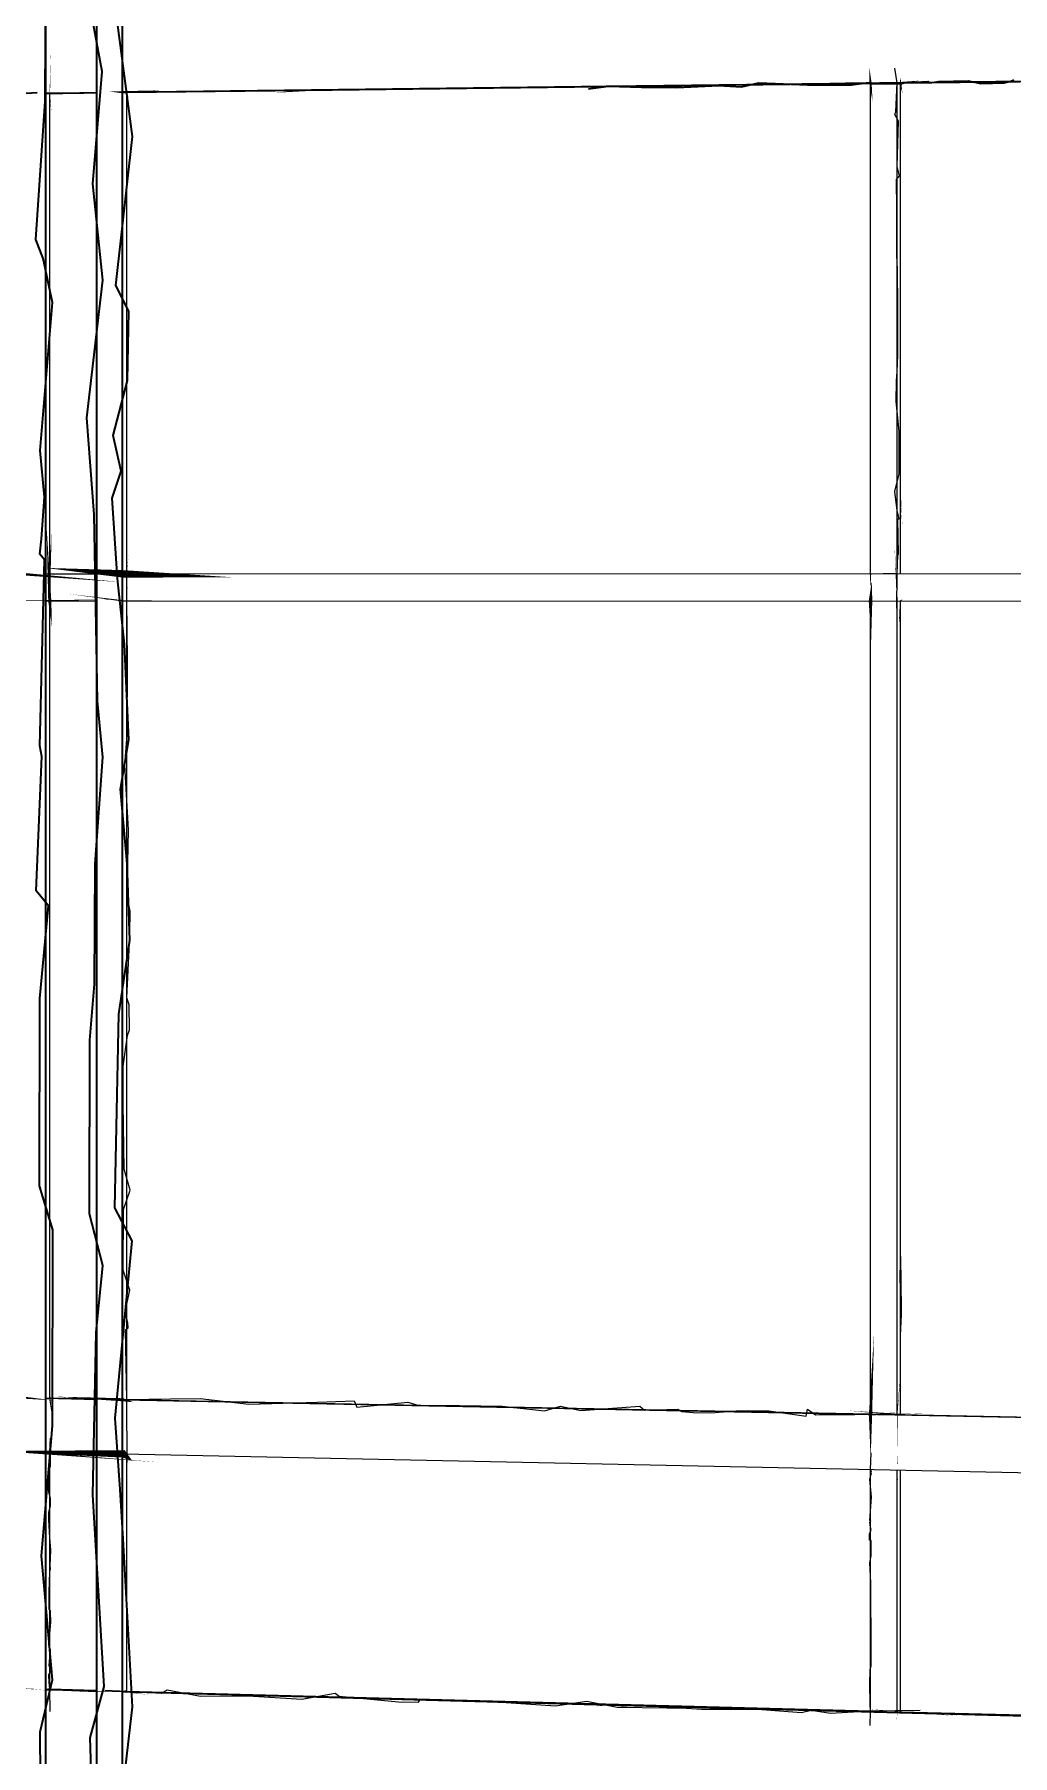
# Model space of a CAD drawing. Header units: inches. Extents: x -877 to 882, y -418 to 410.
# Drawn here: x 281.3 to 372.9, y -204.8 to -43.5 of the extents above; entities that cross this region are included whole.
import ezdxf

# ---------------------------------------------------------------- set-up
doc = ezdxf.new("R2010")
doc.units = ezdxf.units.IN
doc.header["$LTSCALE"] = 0.5
doc.header["$MEASUREMENT"] = 0
doc.layers.get('0').update_dxf_attribs({"lineweight": 18})
for name, color, linetype, lineweight in [('A-Glaz-Curt', 52, 'Continuous', 35), ('A-Glaz-Curt-Unit', 51, 'Continuous', 25), ('A-Wall', 113, 'Continuous', 35)]:
    doc.layers.add(name, color=color, linetype=linetype, lineweight=lineweight)

# ---------------------------------------------------------------- blocks, each defined once
blk = doc.blocks.new('*U12')
at = {"color": 7, "linetype": 'Continuous', "lineweight": -3}
for p, q in [((306.66, -48.73), (359.63, -48.1)), ((362.44, -86.37), (362.44, -48.06)), ((362.44, -48.06), (362.44, -48.06)), ((282.73, -49.02), (283, -49.02)), ((289.94, -48.93), (298.23, -48.83)), ((298.23, -48.83), (306.66, -48.73)), ((362.44, -94.03), (362.44, -86.37)), ((362.44, -160.17), (362.44, -96.61)), ((362.44, -172.88), (362.44, -160.17)), ((362.44, -172.88), (362.44, -172.88)), ((362.44, -196.95), (362.44, -178.08)), ((362.44, -200.73), (362.44, -196.95)), ((286.98, -198.72), (287.15, -198.72))]:
    blk.add_line(p, q, dxfattribs=at)
at = {"layer": 'A-Glaz-Curt', "color": 143, "linetype": 'Continuous', "lineweight": 35}
for p, q in [((282.37, -251.48), (282.37, 350.66)), ((287.15, -251.68), (287.15, 351.23)), ((289.54, -251.78), (289.54, 351.51)), ((282.37, -49), (282.37, -36.87)), ((287.15, -48.94), (287.15, -36.79)), ((289.54, -48.91), (289.54, -36.75)), ((289.54, -48.91), (335.09, -48.35)), ((335.09, -48.35), (381.88, -47.79)), ((282.37, -49), (283.96, -48.98)), ((282.37, -49), (282.73, -49.02)), ((283.96, -48.98), (285.55, -48.96)), ((285.55, -48.96), (287.15, -48.94)), ((287.15, -48.94), (287.15, -48.94)), ((289.54, -48.91), (289.94, -48.93)), ((282.37, -198.65), (282.73, -198.6)), ((282.37, -210.78), (282.37, -198.65)), ((282.37, -198.65), (283.96, -198.69)), ((283.96, -198.69), (285.55, -198.74)), ((285.55, -198.74), (287.15, -198.78)), ((287.15, -210.93), (287.15, -198.78)), ((287.15, -198.78), (287.15, -198.78)), ((289.54, -198.85), (289.94, -198.79)), ((289.54, -211), (289.54, -198.85)), ((289.54, -198.85), (335.09, -200.09)), ((335.09, -200.09), (381.88, -201.33))]:
    blk.add_line(p, q, dxfattribs=at)
at = {"layer": 'A-Glaz-Curt-Unit', "color": 143, "linetype": 'Continuous', "lineweight": 25}
for p, q in [((359.63, -94.03), (359.63, -48.07)), ((362.13, -94.03), (362.13, -48.04)), ((282.37, -96.59), (282.37, -94.06)), ((282.37, -94.06), (287.15, -94.06)), ((287.15, -96.59), (287.15, -94.06)), ((287.15, -94.06), (287.15, -94.06)), ((289.59, -94.06), (429.89, -94)), ((289.59, -96.59), (289.59, -94.06)), ((360.81, -94.03), (362.13, -94.03)), ((362.13, -94.03), (362.13, -94.03)), ((282.37, -96.59), (287.15, -96.59)), ((287.15, -96.59), (287.15, -96.59)), ((289.59, -96.59), (429.89, -96.63)), ((359.63, -172.86), (359.63, -96.61)), ((362.13, -172.91), (362.13, -96.61)), ((282.37, -171.35), (282.73, -171.31)), ((282.37, -176.4), (282.37, -171.35)), ((282.37, -171.35), (287.15, -171.45)), ((287.15, -171.45), (287.15, -171.44)), ((287.15, -176.51), (287.15, -171.45)), ((289.59, -171.49), (289.94, -171.46)), ((289.59, -176.56), (289.59, -171.49)), ((289.59, -171.49), (359.63, -172.86)), ((360.29, -172.88), (429.89, -174.24)), ((362.13, -172.91), (362.44, -172.88)), ((282.37, -176.4), (287.15, -176.51)), ((287.15, -176.51), (287.15, -176.51)), ((289.59, -176.56), (429.89, -179.49)), ((359.63, -200.71), (359.63, -178.02)), ((362.13, -200.78), (362.13, -178.07)), ((359.63, -200.71), (362.13, -200.78)), ((362.13, -200.78), (362.44, -200.73))]:
    blk.add_line(p, q, dxfattribs=at)
at = {"layer": 'A-Glaz-Curt-Unit', "color": 141, "linetype": 'Continuous', "lineweight": 25}
for p, q in [((362.44, -48.06), (429.46, -47.26)), ((282.73, -94.06), (282.73, -49.02)), ((283, -49.02), (285.92, -48.98)), ((289.94, -94.06), (289.94, -48.93)), ((282.73, -171.31), (282.73, -96.59)), ((289.94, -171.46), (289.94, -96.59)), ((282.73, -171.31), (287.15, -171.4)), ((289.94, -171.46), (359.63, -172.82)), ((362.44, -172.88), (429.46, -174.19)), ((282.73, -198.6), (282.73, -176.41)), ((289.94, -198.8), (289.94, -176.57)), ((282.73, -198.6), (286.98, -198.72)), ((289.94, -198.8), (359.63, -200.65)), ((362.44, -200.73), (429.46, -202.51))]:
    blk.add_line(p, q, dxfattribs=at)
blk = doc.blocks.new('New Napkin Sketch')
at = {"layer": 'A-Wall', "color": 143, "linetype": 'Continuous', "lineweight": 35}
for p, q in [((282.37, -49), (282.37, -36.87)), ((287.15, -48.94), (287.15, -36.79)), ((289.54, -48.91), (289.54, -36.75)), ((282.37, -49), (283.96, -48.98)), ((282.37, -49), (282.73, -49.02)), ((283.96, -48.98), (285.55, -48.96)), ((285.55, -48.96), (287.15, -48.94)), ((287.15, -48.94), (287.15, -48.94)), ((289.54, -48.91), (289.94, -48.93)), ((282.37, -198.65), (282.73, -198.6)), ((282.37, -210.78), (282.37, -198.65)), ((282.37, -198.65), (283.96, -198.69)), ((283.96, -198.69), (285.55, -198.74)), ((285.55, -198.74), (287.15, -198.78)), ((287.15, -210.93), (287.15, -198.78)), ((287.15, -198.78), (287.15, -198.78)), ((289.54, -198.85), (289.94, -198.79)), ((289.54, -211), (289.54, -198.85))]:
    blk.add_line(p, q, dxfattribs=at)
at = {"layer": 'A-Wall', "color": 7, "linetype": 'Continuous', "lineweight": -3}
for p, q in [((362.44, -48.06), (362.44, -48.06)), ((282.73, -49.02), (283, -49.02)), ((289.94, -48.93), (298.23, -48.83)), ((298.23, -48.83), (306.66, -48.73)), ((362.44, -94.03), (362.44, -86.37)), ((362.44, -172.88), (362.44, -160.17)), ((362.44, -172.88), (362.44, -172.88)), ((362.44, -196.95), (362.44, -178.08)), ((362.44, -200.73), (362.44, -196.95)), ((286.98, -198.72), (287.15, -198.72))]:
    blk.add_line(p, q, dxfattribs=at)
at = {"layer": 'A-Wall', "color": 141, "linetype": 'Continuous', "lineweight": 25}
for p, q in [((283, -49.02), (285.92, -48.98)), ((282.73, -171.31), (287.15, -171.4)), ((282.73, -198.6), (286.98, -198.72))]:
    blk.add_line(p, q, dxfattribs=at)
at = {"layer": 'A-Wall', "color": 143, "linetype": 'Continuous', "lineweight": 25}
for p, q in [((282.37, -96.59), (282.37, -94.06)), ((282.37, -94.06), (287.15, -94.06)), ((287.15, -96.59), (287.15, -94.06)), ((287.15, -94.06), (287.15, -94.06)), ((289.59, -96.59), (289.59, -94.06)), ((360.81, -94.03), (362.13, -94.03)), ((362.13, -94.03), (362.13, -94.03)), ((282.37, -96.59), (287.15, -96.59)), ((287.15, -96.59), (287.15, -96.59)), ((282.37, -171.35), (282.73, -171.31)), ((282.37, -176.4), (282.37, -171.35)), ((282.37, -171.35), (287.15, -171.45)), ((287.15, -171.45), (287.15, -171.44)), ((287.15, -176.51), (287.15, -171.45)), ((289.59, -171.49), (289.94, -171.46)), ((289.59, -176.56), (289.59, -171.49)), ((362.13, -172.91), (362.44, -172.88)), ((282.37, -176.4), (287.15, -176.51)), ((287.15, -176.51), (287.15, -176.51)), ((359.63, -200.71), (362.13, -200.78)), ((362.13, -200.78), (362.44, -200.73))]:
    blk.add_line(p, q, dxfattribs=at)
at = {"layer": 'A-Wall', "color": 143, "linetype": 'Continuous', "lineweight": 35, "extrusion": (0, 0, -1)}
for points in [[(-286.42, -267.97), (-287.15, -251.68), (-286.96, -244), (-287.95, -236.03), (-286.49, -232.7), (-286.93, -216.04), (-286.52, -203.17), (-287.83, -198.38), (-286.77, -180.39), (-287.09, -165.19), (-287.7, -158.89), (-286.44, -154.05), (-286.48, -137.77), (-286.93, -132.54), (-286.97, -121.26), (-287.7, -111.25), (-287.21, -105.99), (-286.9, -88.49), (-286.2, -79.42), (-287.7, -66.53), (-286.76, -57.49), (-287.63, -46.97), (-286.29, -39.72)], [(-289.74, -206.8), (-290.48, -200.28), (-289.62, -184.52), (-289.31, -179.91), (-288.86, -173.21), (-290.46, -156.59), (-288.81, -153.51), (-289.2, -135.35), (-290.22, -128.41), (-289.98, -121.25), (-289.36, -114.25), (-290.13, -109.62), (-289.72, -100.64), (-289.07, -94.48), (-288.58, -86.97), (-289.42, -84.42), (-288.66, -81.08), (-290.02, -75.93), (-290.13, -69.44), (-288.91, -67.02), (-290.47, -53.06), (-288.7, -39.52)], [(-281.91, -215.46), (-281.82, -202.61), (-282.99, -197.75), (-281.94, -186.13), (-282.98, -173.92), (-283.03, -155.57), (-281.77, -151.43), (-281.79, -133.88), (-282.62, -125.18), (-281.46, -123.79), (-281.99, -111.17), (-281.79, -110.19), (-282.24, -92.76), (-281.79, -92.21), (-281.95, -90.79), (-282.23, -86.86), (-281.84, -82.5), (-282.99, -68.61), (-282.1, -64.51), (-281.43, -62.7), (-282.31, -49.73), (-282.37, -37.53)], [(-333.21, -48.59), (-335.09, -48.35), (-338.17, -48.44), (-341.49, -48.47), (-345.41, -48.28), (-347.53, -48.4), (-349.18, -48.04), (-353.72, -48.21), (-357.84, -48.22), (-359.26, -48.02), (-359.56, -48.04), (-361.1, -48.13), (-365.01, -47.91), (-365.15, -48.03), (-366.02, -47.9), (-368.79, -47.85), (-369.97, -48.08), (-372.14, -48.04), (-372.79, -47.87), (-373.06, -47.73)], [(-279.98, -49.03), (-281.56, -48.94)]]:
    blk.add_lwpolyline(points, dxfattribs=at)
at = {"layer": 'A-Wall', "color": 141, "linetype": 'Continuous', "lineweight": 25, "extrusion": (0, 0, -1)}
for points in [[(-282.8, -97.42, 0, 0.157, 0), (-282.73, -94.06, 0.157, 0, 0), (-282.91, -90.08, 0, 0, 0), (-282.82, -90.06, 0, 0, 0), (-282.91, -86.35, 0, 0, 0), (-282.73, -82.37, 0, 0, 0), (-282.88, -78.79, 0, 0, 0), (-282.94, -76.1, 0, 0, 0), (-282.88, -71.76, 0, 0, 0), (-282.61, -67.48, 0, 0, 0), (-282.89, -66.45, 0, 0, 0), (-282.91, -62.7, 0, 0, 0), (-282.7, -58.73, 0, 0, 0), (-282.81, -56.77, 0, 0, 0), (-282.62, -53.07, 0, 0, 0), (-282.89, -50.89, 0, 0.0499, 0), (-282.73, -49.02, 0.0499, 0, 0), (-282.85, -44.83, 0, 0, 0)], [(-356.82, -48, 0, 0.23, 0), (-362.44, -48.06, 0.23, 0, 0), (-364.22, -47.82, 0, 0, 0), (-369.18, -47.93, 0, 0, 0), (-373.84, -47.71, 0, 0, 0), (-376.47, -48, 0, 0, 0), (-380.18, -48.05, 0, 0, 0), (-383.71, -47.66, 0, 0, 0), (-384.85, -47.71, 0, 0, 0), (-389.73, -47.49, 0, 0, 0), (-389.82, -47.69, 0, 0, 0), (-392.63, -47.75, 0, 0, 0), (-398.84, -47.47, 0, 0, 0), (-400.87, -47.7, 0, 0, 0), (-402.59, -47.39, 0, 0, 0), (-407.6, -47.24, 0, 0, 0), (-411.94, -47.73, 0, 0, 0), (-413.21, -47.39, 0, 0, 0), (-418.39, -47.25, 0, 0, 0), (-418.56, -47.38, 0, 0, 0), (-424.08, -47.05, 0, 0, 0), (-424.75, -47.57, 0, 0.21, 0), (-429.46, -47.26, 0.21, 0, 0), (-429.89, -47.42, 0, 0, 0)], [(-290.04, -95.88, 0, 0.0175, 0), (-289.94, -94.06, 0.0175, 0, 0), (-290.14, -92.01, 0, 0, 0), (-289.74, -88.06, 0, 0, 0), (-289.94, -86.2, 0, 0, 0), (-290.05, -82.98, 0, 0, 0), (-290.05, -79.53, 0, 0, 0), (-289.9, -79.29, 0, 0, 0), (-289.76, -76.54, 0, 0, 0), (-290.02, -72.8, 0, 0, 0), (-289.97, -70.15, 0, 0, 0), (-289.97, -66.5, 0, 0, 0), (-290.06, -64.54, 0, 0, 0), (-289.89, -61.09, 0, 0, 0), (-289.91, -58.13, 0, 0, 0), (-289.92, -54.11, 0, 0, 0), (-289.91, -50.63, 0, 0, 0), (-289.97, -49.66, 0, 0, 0), (-289.82, -49.63, 0, 0, 0), (-290.11, -49.4, 0, 0.0808, 0), (-289.94, -48.93, 0.0808, 0, 0), (-290.05, -48.75, 0, 0, 0)], [(-282.92, -172.89, 0, 0.148, 0), (-282.73, -171.31, 0.148, 0, 0), (-282.72, -170.23, 0, 0, 0), (-282.64, -167.21, 0, 0, 0), (-282.96, -166.08, 0, 0, 0), (-282.53, -165.02, 0, 0, 0), (-282.58, -158.46, 0, 0, 0), (-282.53, -151.94, 0, 0, 0), (-282.56, -149.25, 0, 0, 0), (-282.86, -143.95, 0, 0, 0), (-282.89, -138.3, 0, 0, 0), (-282.7, -132.86, 0, 0, 0), (-283.04, -129.68, 0, 0, 0), (-282.47, -123.35, 0, 0, 0), (-282.96, -116.44, 0, 0, 0), (-282.54, -115.49, 0, 0, 0), (-282.85, -114.59, 0, 0, 0), (-282.41, -107.4, 0, 0, 0), (-282.38, -107.12, 0, 0, 0), (-282.4, -106.99, 0, 0, 0), (-282.7, -102.31, 0, 0, 0), (-282.64, -99.66, 0, 0, 0), (-282.93, -99.01, 0, 0.291, 0), (-282.73, -96.59, 0.291, 0, 0), (-282.42, -89.5, 0, 0, 0)], [(-219.36, -170.18, 0, 0.0358, 0), (-224.65, -170.07, 0.0358, 0, 0), (-226.05, -170.25, 0, 0, 0), (-231.04, -170.1, 0, 0, 0), (-234.16, -170.26, 0, 0, 0), (-236.27, -170.15, 0, 0, 0), (-238.79, -170.29, 0, 0, 0), (-241.25, -170.63, 0, 0, 0), (-244.86, -170.68, 0, 0, 0), (-246.55, -170.62, 0, 0, 0), (-251.18, -170.55, 0, 0, 0), (-253.17, -170.93, 0, 0, 0), (-254.46, -170.55, 0, 0, 0), (-258.96, -171.02, 0, 0, 0), (-260.15, -170.67, 0, 0, 0), (-262.01, -170.69, 0, 0, 0), (-265.85, -171.01, 0, 0, 0), (-270.7, -171.06, 0, 0, 0), (-274.05, -171.12, 0, 0, 0), (-274.7, -171.25, 0, 0, 0), (-275.78, -171.19, 0, 0, 0), (-279.1, -171.48, 0, 0.206, 0), (-279.99, -171.26, 0.206, 0, 0), (-283.09, -171.55, 0, 0, 0)], [(-357.42, -172.5, 0, 0.142, 0), (-362.44, -172.88, 0.142, 0, 0), (-364.72, -172.97, 0, 0, 0), (-366.5, -173.09, 0, 0, 0), (-369.83, -172.98, 0, 0, 0), (-371.44, -173.01, 0, 0, 0), (-371.59, -173.24, 0, 0, 0), (-376.77, -173.03, 0, 0, 0), (-381.28, -173.18, 0, 0, 0), (-384.12, -173.62, 0, 0, 0), (-389.69, -173.2, 0, 0, 0), (-393.58, -173.28, 0, 0, 0), (-399.99, -173.83, 0, 0, 0), (-404.18, -173.81, 0, 0, 0), (-407.55, -174.01, 0, 0, 0), (-410.01, -174.01, 0, 0, 0), (-416.25, -173.76, 0, 0, 0), (-420.27, -174.11, 0, 0, 0), (-420.51, -174.02, 0, 0, 0), (-422.01, -174.19, 0, 0, 0), (-423.45, -173.83, 0, 0, 0), (-428.78, -174.5, 0, 0.0629, 0), (-429.46, -174.19, 0.0629, 0, 0), (-430.83, -173.9, 0, 0, 0)], [(-289.83, -199.16, 0, 0.0286, 0), (-289.94, -198.8, 0.0286, 0, 0), (-290, -196.66, 0, 0, 0), (-289.89, -195.07, 0, 0, 0), (-289.86, -192.85, 0, 0, 0), (-289.85, -190.81, 0, 0, 0), (-289.86, -188.92, 0, 0, 0), (-289.92, -188.36, 0, 0, 0), (-289.99, -188.09, 0, 0, 0), (-289.91, -187.65, 0, 0, 0), (-289.87, -186.68, 0, 0, 0), (-289.89, -186.05, 0, 0, 0), (-290, -184.8, 0, 0, 0), (-289.83, -184.2, 0, 0, 0), (-290.04, -182.17, 0, 0, 0), (-290.04, -181.63, 0, 0, 0), (-290.04, -180.05, 0, 0, 0), (-290, -179.96, 0, 0, 0), (-289.91, -179.16, 0, 0, 0), (-290.01, -179.1, 0, 0, 0), (-290.02, -178.53, 0, 0, 0), (-289.98, -177.51, 0, 0.0669, 0), (-289.94, -176.57, 0.0669, 0, 0), (-289.94, -174.84, 0, 0, 0)], [(-221.5, -196.6, 0, 0.14, 0), (-224.65, -196.91, 0.14, 0, 0), (-228.05, -196.91, 0, 0, 0), (-230.55, -196.84, 0, 0, 0), (-233.05, -197.37, 0, 0, 0), (-236.19, -197.29, 0, 0, 0), (-237.15, -197.37, 0, 0, 0), (-242.61, -197.54, 0, 0, 0), (-247.58, -197.59, 0, 0, 0), (-248.9, -197.52, 0, 0, 0), (-254.15, -197.85, 0, 0, 0), (-259.38, -197.7, 0, 0, 0), (-264.84, -198.22, 0, 0, 0), (-265.87, -198.01, 0, 0, 0), (-268.05, -198.03, 0, 0, 0), (-269.82, -198.06, 0, 0, 0), (-275.2, -198.17, 0, 0, 0), (-278.43, -198.57, 0, 0.0373, 0), (-279.99, -198.52, 0.0373, 0, 0), (-282.84, -198.77, 0, 0, 0)], [(-359.47, -200.5, 0, 0.0637, 0), (-362.44, -200.73, 0.0637, 0, 0), (-368.1, -201.15, 0, 0, 0), (-371.78, -201.23, 0, 0, 0), (-375.11, -200.79, 0, 0, 0), (-376.13, -200.8, 0, 0, 0), (-380.39, -201.32, 0, 0, 0), (-383.98, -201.38, 0, 0, 0), (-390.26, -201.17, 0, 0, 0), (-394.54, -201.29, 0, 0, 0), (-399.82, -201.46, 0, 0, 0), (-403.24, -201.82, 0, 0, 0), (-407.54, -201.89, 0, 0, 0), (-409.69, -202.27, 0, 0, 0), (-412.22, -202.36, 0, 0, 0), (-412.9, -202.26, 0, 0, 0), (-414.15, -202.35, 0, 0, 0), (-419.84, -202.47, 0, 0, 0), (-425.38, -202.62, 0, 0, 0), (-426.64, -202.29, 0, 0.209, 0), (-429.46, -202.51, 0.209, 0, 0), (-432.56, -202.8, 0, 0, 0)]]:
    blk.add_lwpolyline(points, format="xyseb", dxfattribs=at)
at = {"layer": 'A-Wall', "color": 143, "linetype": 'Continuous', "lineweight": 25, "extrusion": (0, 0, -1)}
for points in [[(-359.61, -95.54, 0, 0.136, 0), (-359.63, -94.03, 0.136, 0, 0), (-359.65, -93.83, 0, 0, 0), (-359.48, -93.71, 0, 0, 0), (-359.46, -90.8, 0, 0, 0), (-359.7, -86.45, 0, 0, 0), (-359.4, -83.25, 0, 0, 0), (-359.71, -80.59, 0, 0, 0), (-359.53, -79.52, 0, 0, 0), (-359.63, -78.38, 0, 0, 0), (-359.78, -76.77, 0, 0, 0), (-359.59, -74.42, 0, 0, 0), (-359.84, -74.07, 0, 0, 0), (-359.54, -71.37, 0, 0, 0), (-359.45, -69.36, 0, 0, 0), (-359.62, -67.2, 0, 0, 0), (-359.5, -63.62, 0, 0, 0), (-359.81, -59.54, 0, 0, 0), (-359.7, -56.51, 0, 0, 0), (-359.79, -52.96, 0, 0, 0), (-359.42, -51.58, 0, 0, 0), (-359.82, -49.8, 0, 0.212, 0), (-359.63, -48.07, 0.212, 0, 0), (-359.51, -46.49, 0, 0, 0)], [(-362.2, -178.13, 0, 0.0535, 0), (-362.13, -172.91, 0.0535, 0, 0), (-362.49, -168.28, 0, 0, 0), (-362.12, -162.2, 0, 0, 0), (-362.36, -158.59, 0, 0, 0), (-362.38, -151.16, 0, 0, 0), (-362.32, -147.88, 0, 0, 0), (-362.17, -146.87, 0, 0, 0), (-362.21, -145.13, 0, 0, 0), (-361.82, -139.13, 0, 0, 0), (-362.24, -136.69, 0, 0, 0), (-362.12, -135.68, 0, 0, 0), (-362, -129.71, 0, 0, 0), (-361.84, -124.77, 0, 0, 0), (-361.82, -117.34, 0, 0, 0), (-362.49, -115.48, 0, 0, 0), (-361.94, -113.94, 0, 0, 0), (-361.99, -109.99, 0, 0, 0), (-361.93, -108.59, 0, 0, 0), (-362.23, -107.74, 0, 0, 0), (-361.79, -103.4, 0, 0, 0), (-362.18, -97.85, 0, 0.0992, 0), (-362.13, -96.61, 0.0992, 0, 0), (-361.88, -91.4, 0, 0, 0)], [(-50.03, -95.01, 0, 0.326, 0), (-66.8, -94.15, 0.326, 0, 0), (-73.27, -93.61, 0, 0, 0), (-88.59, -94.04, 0, 0, 0), (-104.41, -93.37, 0, 0, 0), (-104.69, -94.78, 0, 0, 0), (-108.36, -94.5, 0, 0, 0), (-127.45, -94.33, 0, 0, 0), (-139.19, -93.5, 0, 0, 0), (-154.13, -94.78, 0, 0, 0), (-169.32, -93.97, 0, 0, 0), (-182.97, -93.8, 0, 0, 0), (-198.52, -93.89, 0, 0, 0), (-203.87, -94.94, 0, 0, 0), (-221.1, -93.71, 0, 0, 0), (-227.37, -93.32, 0, 0, 0), (-240.24, -93.64, 0, 0, 0), (-248.84, -94.87, 0, 0, 0), (-265.43, -93.77, 0, 0.244, 0), (-279.93, -94.06, 0.244, 0, 0), (-289.6, -94.85, 0, 0, 0)], [(-282.28, -93.5, 0, 0.696, 0), (-289.59, -94.06, 0.696, 0, 0), (-299.98, -94.39, 0, 0, 0), (-302.69, -93.84, 0, 0, 0), (-314.58, -93.37, 0, 0, 0), (-322.78, -93.87, 0, 0, 0), (-335.01, -93.63, 0, 0, 0), (-338.81, -94.73, 0, 0, 0), (-340.3, -93.52, 0, 0, 0), (-353.87, -94.31, 0, 0, 0), (-361.56, -94.56, 0, 0, 0), (-372.58, -94.43, 0, 0, 0), (-379.47, -94.72, 0, 0, 0), (-391.09, -94.06, 0, 0, 0), (-392.3, -94.05, 0, 0, 0), (-399.54, -94.01, 0, 0, 0), (-407.08, -94.68, 0, 0, 0), (-414.83, -94.54, 0, 0, 0), (-415.85, -94.15, 0, 0, 0), (-429.14, -94.52, 0, 0.359, 0), (-429.89, -94, 0.359, 0, 0), (-443.27, -93.32, 0, 0, 0)], [(-359.64, -177.15, 0, 0.305, 0), (-359.63, -172.86, 0.305, 0, 0), (-359.96, -165.27, 0, 0, 0), (-359.7, -163.28, 0, 0, 0), (-359.71, -160.02, 0, 0, 0), (-359.59, -154.37, 0, 0, 0), (-359.34, -152.28, 0, 0, 0), (-359.32, -147.65, 0, 0, 0), (-359.79, -142.44, 0, 0, 0), (-359.95, -139.81, 0, 0, 0), (-359.42, -138.86, 0, 0, 0), (-359.4, -136.15, 0, 0, 0), (-359.7, -135.57, 0, 0, 0), (-359.99, -131.97, 0, 0, 0), (-359.7, -125.75, 0, 0, 0), (-359.65, -123.31, 0, 0, 0), (-359.89, -115.94, 0, 0, 0), (-359.39, -112.49, 0, 0, 0), (-359.63, -105.23, 0, 0, 0), (-359.69, -100.24, 0, 0.334, 0), (-359.63, -96.61, 0.334, 0, 0), (-359.75, -94.74, 0, 0, 0)], [(-160.67, -96.22, 0, 0.08, 0), (-171.16, -96.55, 0.08, 0, 0), (-174.23, -97.06, 0, 0, 0), (-176.18, -96.92, 0, 0, 0), (-182.69, -96.41, 0, 0, 0), (-187.65, -96.2, 0, 0, 0), (-196.5, -96.81, 0, 0, 0), (-207.11, -96.93, 0, 0, 0), (-213.76, -97.07, 0, 0, 0), (-219.43, -97, 0, 0, 0), (-228.51, -96.04, 0, 0, 0), (-235.46, -96.79, 0, 0, 0), (-236.63, -96.13, 0, 0, 0), (-242.3, -96.99, 0, 0, 0), (-243.38, -96.95, 0, 0, 0), (-249.25, -96.45, 0, 0, 0), (-255.24, -96.94, 0, 0, 0), (-264.28, -96.63, 0, 0, 0), (-272.51, -96.38, 0, 0.0788, 0), (-279.93, -96.59, 0.0788, 0, 0), (-290.07, -96.44, 0, 0, 0)], [(-284.5, -95.94, 0, 0.125, 0), (-289.59, -96.59, 0.125, 0, 0), (-301.37, -96.66, 0, 0, 0), (-309.6, -96.29, 0, 0, 0), (-322.28, -96.5, 0, 0, 0), (-329.59, -96.76, 0, 0, 0), (-335.64, -96.79, 0, 0, 0), (-347.54, -96.48, 0, 0, 0), (-349.93, -96.68, 0, 0, 0), (-360.59, -96.88, 0, 0, 0), (-374.2, -96.86, 0, 0, 0)], [(-50.74, -171.63, 0, 0.374, 0), (-66.8, -171.48, 0.374, 0, 0), (-83.59, -171.59, 0, 0, 0), (-87.31, -171.71, 0, 0, 0), (-99.6, -172.2, 0, 0, 0), (-101.72, -172.94, 0, 0, 0), (-112.49, -173.32, 0, 0, 0), (-126.16, -172.96, 0, 0, 0), (-133.61, -172.2, 0, 0, 0), (-140.98, -173.01, 0, 0, 0), (-147.4, -174.18, 0, 0, 0), (-155.5, -172.56, 0, 0, 0), (-156.08, -172.9, 0, 0, 0), (-170.11, -173.4, 0, 0, 0), (-176, -174.85, 0, 0, 0), (-182.52, -173.65, 0, 0, 0), (-197.67, -173.59, 0, 0, 0), (-212.13, -175.14, 0, 0, 0), (-223.98, -174.87, 0, 0, 0), (-242.09, -174.79, 0, 0, 0), (-247.66, -174.71, 0, 0, 0), (-266.54, -176.13, 0, 0.176, 0), (-279.93, -176.35, 0.176, 0, 0), (-293.08, -177.36, 0, 0, 0)], [(-283.36, -171.2, 0, 0.292, 0), (-289.59, -171.49, 0.292, 0, 0), (-290.56, -171.72, 0, 0, 0), (-293.47, -171.35, 0, 0, 0), (-295.57, -171.28, 0, 0, 0), (-298.77, -171.87, 0, 0, 0), (-302.86, -171.99, 0, 0, 0), (-303.58, -171.51, 0, 0, 0), (-306.65, -171.81, 0, 0, 0), (-307.58, -171.8, 0, 0, 0), (-310.84, -171.72, 0, 0, 0), (-314.61, -171.87, 0, 0, 0), (-315.27, -171.97, 0, 0, 0), (-322.05, -171.89, 0, 0, 0), (-328.7, -172.23, 0, 0, 0), (-329.95, -172.04, 0, 0, 0), (-330.99, -172.16, 0, 0, 0), (-331.05, -172.13, 0, 0, 0), (-333.38, -172.54, 0, 0, 0), (-339.81, -172.54, 0, 0, 0), (-344.8, -172.5, 0, 0, 0), (-349, -172.48, 0, 0, 0), (-355.24, -172.96, 0, 0.116, 0), (-359.63, -172.86, 0.116, 0, 0), (-364.65, -172.77, 0, 0, 0)], [(-359.16, -172.96, 0, 0.0976, 0), (-360.29, -172.88, 0.0976, 0, 0), (-362.19, -172.64, 0, 0, 0), (-367.81, -173, 0, 0, 0), (-368.18, -172.96, 0, 0, 0), (-371.62, -173.45, 0, 0, 0), (-378.52, -172.94, 0, 0, 0), (-383.59, -173.53, 0, 0, 0), (-385.79, -173.15, 0, 0, 0), (-391.98, -173.57, 0, 0, 0), (-397.95, -173.96, 0, 0, 0), (-398.16, -173.47, 0, 0, 0), (-401.19, -173.87, 0, 0, 0), (-405.7, -173.64, 0, 0, 0), (-406.5, -174, 0, 0, 0), (-409.08, -173.71, 0, 0, 0), (-412.72, -174.06, 0, 0, 0), (-419.09, -173.91, 0, 0, 0), (-424.89, -174.41, 0, 0, 0), (-426.77, -174.3, 0, 0.0516, 0), (-429.89, -174.24, 0.0516, 0, 0), (-435.33, -174.36, 0, 0, 0)], [(-276.96, -176.3, 0, 0.693, 0), (-289.59, -176.56, 0.693, 0, 0), (-290.47, -177.23, 0, 0, 0), (-295.9, -177.15, 0, 0, 0), (-307.87, -177.01, 0, 0, 0), (-321.72, -177.61, 0, 0, 0), (-333.93, -177.47, 0, 0, 0), (-340.5, -177.06, 0, 0, 0), (-345.58, -178.26, 0, 0, 0), (-354.06, -177.48, 0, 0, 0), (-354.95, -177.54, 0, 0, 0), (-360.69, -177.44, 0, 0, 0), (-366.33, -178.2, 0, 0, 0), (-373.14, -178.7, 0, 0, 0), (-385.8, -178.97, 0, 0, 0), (-394.89, -179.09, 0, 0, 0), (-396.18, -178.28, 0, 0, 0), (-403.06, -179.24, 0, 0, 0), (-415.5, -179.05, 0, 0, 0), (-416.45, -178.97, 0, 0, 0), (-428.16, -178.92, 0, 0.191, 0), (-429.89, -179.49, 0.191, 0, 0), (-436.3, -180.15, 0, 0, 0)], [(-362.09, -201.49, 0, 0.0441, 0), (-362.13, -200.78, 0.0441, 0, 0), (-362.1, -199.47, 0, 0, 0), (-362.11, -198.28, 0, 0, 0), (-362.17, -197.66, 0, 0, 0), (-362.15, -197.25, 0, 0, 0), (-362.14, -196.35, 0, 0, 0), (-362.06, -194.72, 0, 0, 0), (-362.02, -194.31, 0, 0, 0), (-362.23, -192.27, 0, 0, 0), (-362.16, -190.23, 0, 0, 0), (-362.16, -188.16, 0, 0, 0), (-362.14, -186.74, 0, 0, 0), (-362.15, -185.74, 0, 0, 0), (-362.19, -184.88, 0, 0, 0), (-362.16, -184.64, 0, 0, 0), (-362.07, -184.34, 0, 0, 0), (-362.15, -182.18, 0, 0, 0), (-362.11, -180.38, 0, 0, 0), (-362.22, -179.45, 0, 0.0137, 0), (-362.13, -178.07, 0.0137, 0, 0), (-362.17, -177.15, 0, 0, 0)]]:
    blk.add_lwpolyline(points, format="xyseb", dxfattribs=at)
for points in [[(-362.1, -97.27), (-362.13, -94.03), (-362.2, -92.3), (-362.26, -92.21), (-362.18, -88.89), (-362.31, -88.89), (-362.12, -88.11), (-361.91, -86.33), (-362.32, -84.68), (-362.3, -80.68), (-362.03, -77.9), (-362.06, -75.98), (-362.13, -75.08), (-362.19, -73.55), (-362.19, -69), (-362.16, -65.53), (-362.09, -64.18), (-362.08, -59.86), (-362.07, -57.1), (-362.35, -56.75), (-362.12, -55.86), (-362.24, -51.61), (-361.9, -50.99), (-361.99, -50.74), (-362.13, -48.04), (-361.9, -46.64)], [(-359.61, -202.03), (-359.63, -200.71), (-359.59, -199.96), (-359.56, -198.14), (-359.59, -196.77), (-359.68, -196.44), (-359.68, -194.2), (-359.69, -192.91), (-359.66, -190.89), (-359.66, -188.64), (-359.56, -186.79), (-359.7, -186.13), (-359.69, -184.68), (-359.53, -184.65), (-359.53, -184.1), (-359.68, -183.65), (-359.62, -183.46), (-359.55, -182.96), (-359.66, -182.87), (-359.57, -182.8), (-359.71, -180.61), (-359.58, -178.92), (-359.71, -178.34), (-359.63, -178.3), (-359.73, -178.2), (-359.63, -178.02), (-359.7, -176.47)]]:
    blk.add_lwpolyline(points, dxfattribs=at)
at = {"layer": 'A-Wall', "color": 143, "linetype": 'Continuous', "lineweight": 35, "extrusion": (0, 0, -1)}
for points in [[(-288.24, -48.82, 0, 0.205, 0), (-289.54, -48.91, 0.205, 0, 0), (-293.15, -48.73, 0, 0, 0), (-295.47, -48.8, 0, 0, 0), (-295.91, -48.61, 0, 0, 0), (-298.21, -48.93, 0, 0, 0), (-299.24, -48.77, 0, 0, 0), (-302.42, -48.94, 0, 0, 0), (-303.93, -48.87, 0, 0, 0), (-307.27, -48.87, 0, 0, 0), (-309.05, -48.89, 0, 0, 0), (-309.39, -48.62, 0, 0, 0), (-313.55, -48.48, 0, 0, 0), (-316.74, -48.44, 0, 0, 0), (-317.8, -48.38, 0, 0, 0), (-322.22, -48.37, 0, 0, 0), (-325.81, -48.69, 0, 0, 0), (-327.67, -48.66, 0, 0, 0), (-329.03, -48.56, 0, 0, 0), (-331.33, -48.55, 0, 0, 0), (-332.42, -48.52, 0, 0, 0), (-333.33, -48.32, 0, 0.16, 0), (-335.09, -48.35, 0.16, 0, 0), (-339.43, -48.42, 0, 0, 0)], [(-239.4, -197.63, 0, 0.12, 0), (-242.23, -197.53, 0.12, 0, 0), (-245.24, -197.74, 0, 0, 0), (-245.35, -197.8, 0, 0, 0), (-246.68, -197.49, 0, 0, 0), (-248.78, -197.62, 0, 0, 0), (-249.09, -197.65, 0, 0, 0), (-251.37, -197.85, 0, 0, 0), (-251.64, -197.95, 0, 0, 0), (-255.16, -197.76, 0, 0, 0), (-255.37, -198.02, 0, 0, 0), (-256.16, -198, 0, 0, 0), (-259.6, -198.01, 0, 0, 0), (-262.42, -198.11, 0, 0, 0), (-266.18, -198.1, 0, 0, 0), (-268.97, -198.27, 0, 0, 0), (-272.68, -198.25, 0, 0, 0), (-273.05, -198.49, 0, 0, 0), (-274.44, -198.6, 0, 0, 0), (-275.09, -198.44, 0, 0, 0), (-276.15, -198.58, 0, 0, 0), (-277.24, -198.6, 0, 0.0278, 0), (-279.98, -198.58, 0.0278, 0, 0), (-281.94, -198.6, 0, 0, 0)], [(-285.16, -198.86, 0, 0.0885, 0), (-289.54, -198.85, 0.0885, 0, 0), (-292.03, -199.14, 0, 0, 0), (-294.44, -198.93, 0, 0, 0), (-298.87, -198.89, 0, 0, 0), (-301.05, -199.07, 0, 0, 0), (-303.48, -199.23, 0, 0, 0), (-306.92, -199.31, 0, 0, 0), (-307.39, -199.26, 0, 0, 0), (-310.92, -199.34, 0, 0, 0), (-314.43, -199.35, 0, 0, 0), (-317.1, -199.58, 0, 0, 0), (-319.41, -199.59, 0, 0, 0), (-323.55, -199.71, 0, 0, 0), (-327.36, -200.02, 0, 0, 0), (-329.59, -199.99, 0, 0, 0), (-330.47, -199.81, 0, 0, 0), (-333.43, -199.82, 0, 0, 0), (-334.03, -200.22, 0, 0.0858, 0), (-335.09, -200.09, 0.0858, 0, 0), (-337.28, -200.34, 0, 0, 0)], [(-334.24, -200.03, 0, 0.151, 0), (-335.09, -200.09, 0.151, 0, 0), (-338.32, -200.12, 0, 0, 0), (-338.56, -200.1, 0, 0, 0), (-342.54, -200.49, 0, 0, 0), (-342.6, -200.36, 0, 0, 0), (-345.23, -200.24, 0, 0, 0), (-348.75, -200.57, 0, 0, 0), (-348.86, -200.3, 0, 0, 0), (-352.41, -200.67, 0, 0, 0), (-354.67, -200.38, 0, 0, 0), (-356.97, -200.77, 0, 0, 0), (-358.05, -200.52, 0, 0, 0), (-360.91, -200.72, 0, 0, 0), (-364.4, -200.87, 0, 0, 0), (-367.2, -201.05, 0, 0, 0), (-370.38, -200.93, 0, 0, 0), (-373.83, -200.9, 0, 0, 0), (-377.44, -201.35, 0, 0, 0), (-381.19, -201.28, 0, 0.0315, 0), (-381.88, -201.33, 0.0315, 0, 0), (-383.42, -201.42, 0, 0, 0)]]:
    blk.add_lwpolyline(points, format="xyseb", dxfattribs=at)
at = {"layer": 'A-Wall', "color": 7, "linetype": 'Continuous', "lineweight": -3, "extrusion": (0, 0, -1)}
for points in [[(-303.76, -48.96, 0, 0.157, 0), (-306.66, -48.73, 0.157, 0, 0), (-311.4, -48.64, 0, 0, 0), (-315.22, -48.87, 0, 0, 0), (-317.33, -48.46, 0, 0, 0), (-320.28, -48.75, 0, 0, 0), (-320.97, -48.5, 0, 0, 0), (-322.55, -48.68, 0, 0, 0), (-326.46, -48.4, 0, 0, 0), (-331.24, -48.37, 0, 0, 0), (-332.55, -48.44, 0, 0, 0), (-336.52, -48.58, 0, 0, 0), (-341.07, -48.06, 0, 0, 0), (-342.46, -48.41, 0, 0, 0), (-345.66, -48.48, 0, 0, 0), (-350.38, -48.06, 0, 0, 0), (-353.38, -48.05, 0, 0, 0), (-356.33, -47.95, 0, 0, 0), (-356.47, -48, 0, 0, 0), (-356.63, -48.1, 0, 0, 0), (-357.97, -48.02, 0, 0.17, 0), (-359.63, -48.1, 0.17, 0, 0), (-363, -48.2, 0, 0, 0)], [(-362.62, -89.78, 0, 0.0499, 0), (-362.44, -86.37, 0.0499, 0, 0), (-362.38, -85.11, 0, 0, 0), (-362.49, -84, 0, 0, 0), (-362.34, -82.96, 0, 0, 0), (-362.56, -81.88, 0, 0, 0), (-362.33, -80.83, 0, 0, 0), (-362.26, -77.32, 0, 0, 0), (-362.43, -75.09, 0, 0, 0), (-362.36, -73, 0, 0, 0), (-362.62, -70.63, 0, 0, 0), (-362.58, -67.65, 0, 0, 0), (-362.44, -67.54, 0, 0, 0), (-362.55, -67.37, 0, 0, 0), (-362.49, -64.7, 0, 0, 0), (-362.47, -64, 0, 0, 0), (-362.28, -61.68, 0, 0, 0), (-362.38, -60.86, 0, 0, 0), (-362.37, -58.09, 0, 0, 0), (-362.55, -55.43, 0, 0, 0), (-362.5, -52.5, 0, 0, 0), (-362.38, -49.37, 0, 0, 0), (-362.62, -49.03, 0, 0.157, 0), (-362.44, -48.06, 0.157, 0, 0), (-362.44, -47.55, 0, 0, 0)], [(-362.59, -165.68, 0, 0.225, 0), (-362.44, -160.17, 0.225, 0, 0), (-362.43, -155.09, 0, 0, 0), (-362.7, -152.48, 0, 0, 0), (-362.19, -146.13, 0, 0, 0), (-362.54, -143.47, 0, 0, 0), (-362.51, -142.68, 0, 0, 0), (-362.5, -139.89, 0, 0, 0), (-362.41, -135.89, 0, 0, 0), (-362.62, -132.24, 0, 0, 0), (-362.28, -129.27, 0, 0, 0), (-362.14, -126.35, 0, 0, 0), (-362.2, -125.86, 0, 0, 0), (-362.57, -123.05, 0, 0, 0), (-362.5, -121.69, 0, 0, 0), (-362.48, -119.41, 0, 0, 0), (-362.14, -117.45, 0, 0, 0), (-362.76, -112.03, 0, 0, 0), (-362.69, -109.19, 0, 0, 0), (-362.19, -105.43, 0, 0, 0), (-362.22, -101.07, 0, 0, 0), (-362.28, -98.92, 0, 0.129, 0), (-362.44, -96.61, 0.129, 0, 0), (-362.61, -96.45, 0, 0, 0)]]:
    blk.add_lwpolyline(points, format="xyseb", dxfattribs=at)
at = {"layer": 'A-Wall', "color": 141, "linetype": 'Continuous', "lineweight": 25, "extrusion": (0, 0, -1)}
for points in [[(-289.97, -177.37), (-289.94, -171.46), (-289.83, -164.92), (-290.07, -164.73), (-290.04, -164.23), (-289.78, -163.26), (-290.24, -161.22), (-289.6, -159.35), (-289.63, -153.64), (-290.27, -151.83), (-289.7, -149.87), (-289.62, -143.76), (-289.6, -140.22), (-290, -137.34), (-290.19, -136.82), (-290.16, -134.46), (-289.96, -133.8), (-290.19, -128.63), (-290.24, -127.75), (-290.27, -125.68), (-289.97, -124.23), (-290.12, -118.06), (-289.77, -111.99), (-289.97, -109.16), (-290.02, -102.14), (-289.94, -96.59), (-289.96, -90.09)], [(-285.82, -171.34), (-289.94, -171.46), (-294.03, -171.41), (-296.81, -171.38), (-301.39, -171.9), (-307.81, -171.7), (-311.26, -171.58), (-311.5, -172.18), (-316.28, -171.71), (-317.2, -171.99), (-321.12, -172.03), (-325.12, -172.08), (-329.08, -172.53), (-330.58, -172.1), (-332.48, -172.5), (-338.03, -172.09), (-338.45, -172.46), (-341.59, -172.38), (-341.94, -172.6), (-343.01, -172.68), (-344.68, -172.7), (-347.03, -172.53), (-350.1, -172.54), (-353.61, -173.02), (-353.73, -172.38), (-354.47, -172.89), (-359.63, -172.82), (-364.04, -172.94)], [(-282.77, -200.7), (-282.73, -198.6), (-282.68, -197.99), (-282.65, -197.26), (-282.82, -196.86), (-282.66, -196.39), (-282.81, -194.93), (-282.63, -194.48), (-282.84, -192.34), (-282.8, -191.37), (-282.8, -191.29), (-282.66, -191.16), (-282.66, -189.49), (-282.75, -187.62), (-282.79, -187.36), (-282.78, -187.03), (-282.84, -185.58), (-282.72, -184.39), (-282.64, -182.74), (-282.63, -182.03), (-282.79, -181.44), (-282.8, -180.73), (-282.64, -180.16), (-282.64, -179.9), (-282.68, -177.99), (-282.81, -177.73), (-282.8, -176.7), (-282.73, -176.41), (-282.81, -175.08)], [(-287.9, -198.7), (-289.94, -198.8), (-293.21, -198.99), (-293.74, -198.69), (-296.85, -199.26), (-301.33, -199.25), (-306.35, -199.55), (-309.47, -198.98), (-309.83, -199.26), (-315.4, -199.81), (-317.29, -199.85), (-317.47, -199.56), (-322.34, -199.74), (-325.49, -199.87), (-330.1, -200.18), (-333.04, -199.73), (-335.9, -200.31), (-340.55, -200.37), (-341.88, -200.37), (-343.78, -200.49), (-349.04, -200.49), (-353.17, -200.82), (-354.07, -200.6), (-355.89, -200.87), (-359.63, -200.65), (-364.27, -200.58)]]:
    blk.add_lwpolyline(points, dxfattribs=at)

msp = doc.modelspace()

# ---------------------------------------------------------------- block references
msp.add_blockref('New Napkin Sketch', (0, 0))
at = {"color": 7, "linetype": 'Continuous', "lineweight": -3}
msp.add_blockref('*U12', (0, 0), dxfattribs=at)

doc.saveas('drawing.dxf')
